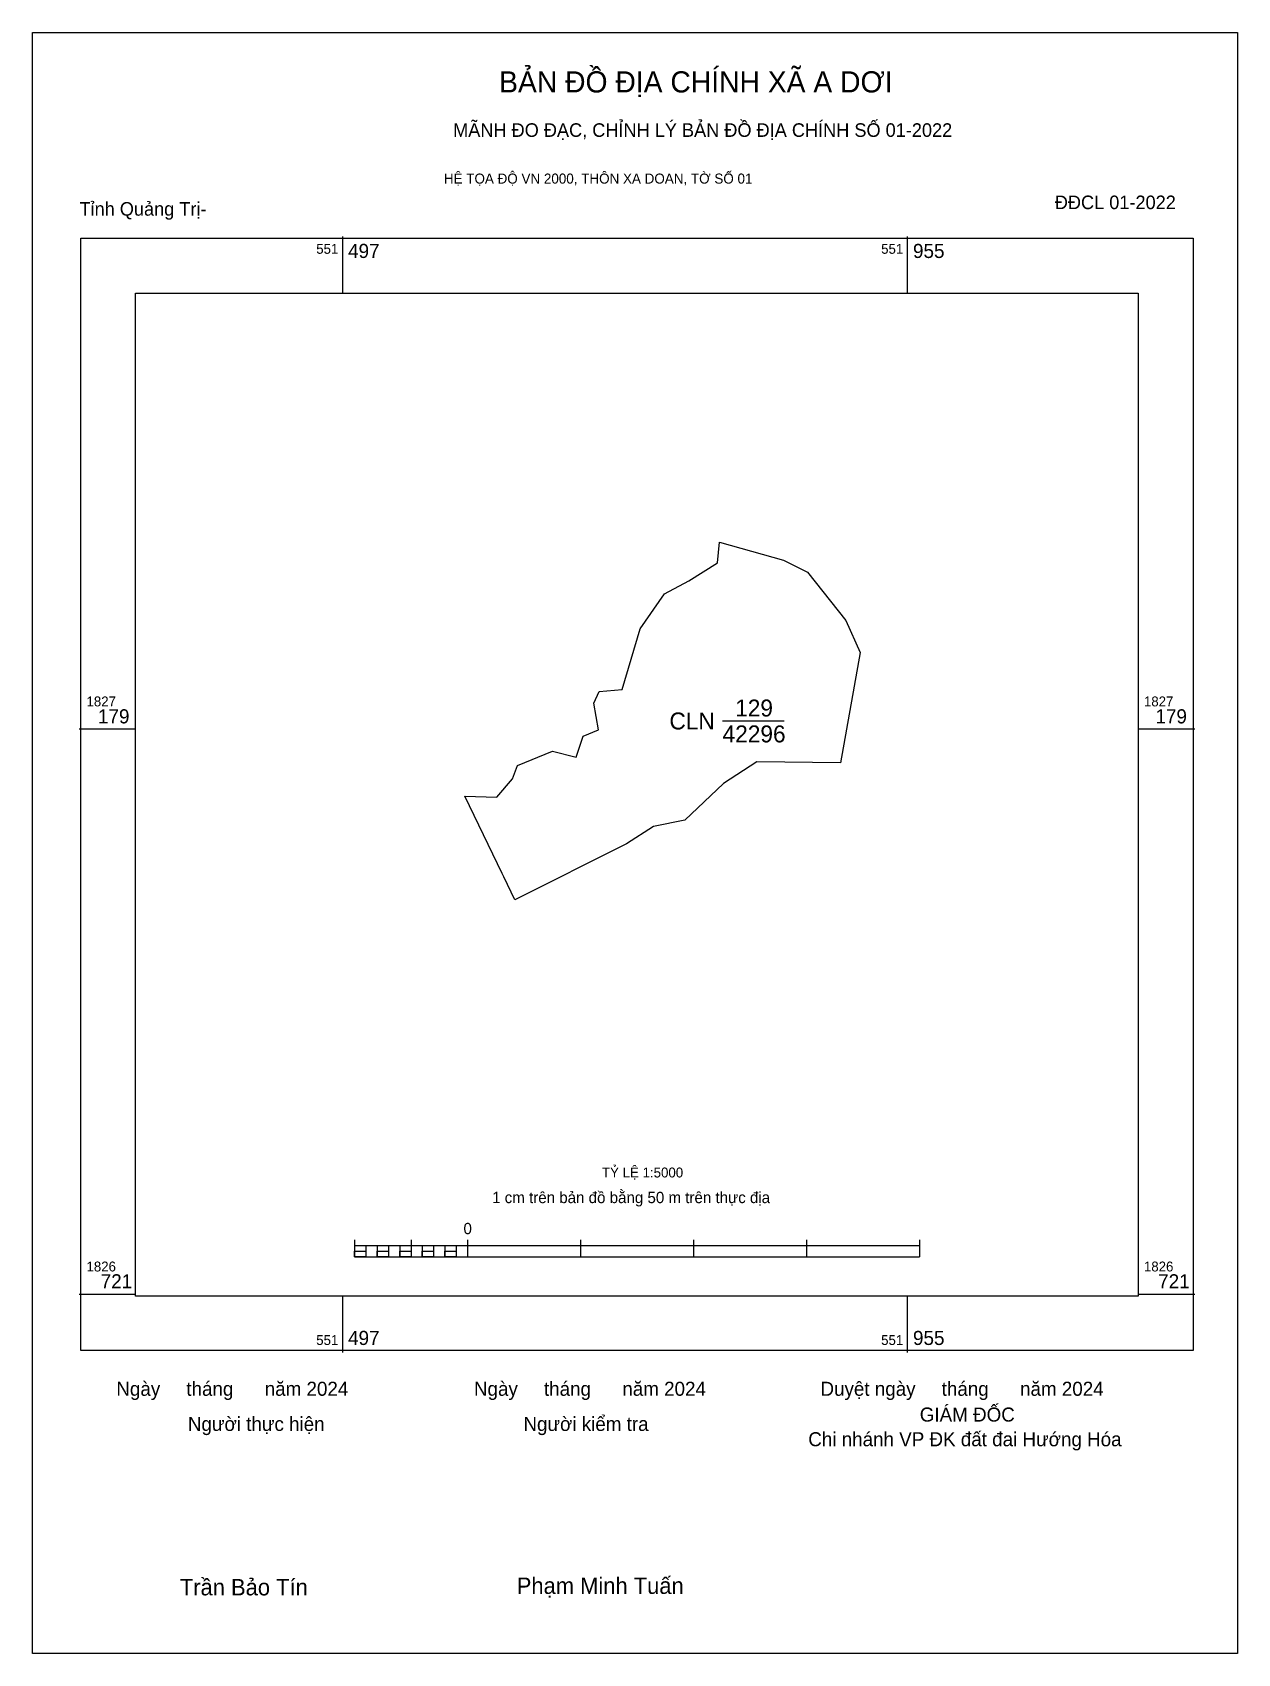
# Model space of a CAD drawing. Extents: x 551246 to 552223, y 1826430 to 1827744.
import ezdxf

# ---------------------------------------------------------------- set-up
doc = ezdxf.new("R2010")
doc.units = 0
for name, color, linetype in [('Level 10', 7, 'Continuous'), ('Level 13', 7, 'Continuous'), ('Level 15', 7, 'Continuous'), ('Level 27', 7, 'Continuous'), ('Level 6', 7, 'Continuous'), ('Level 62', 7, 'Continuous'), ('Level 63', 7, 'Continuous'), ('Level 9', 7, 'Continuous')]:
    doc.layers.add(name, color=color, linetype=linetype)

msp = doc.modelspace()

# ---------------------------------------------------------------- linework, layer by layer
at = {"layer": 'Level 10'}
msp.add_lwpolyline([(551749.7, 1827100.2), (551727.8, 1827086), (551637.4, 1827040.7), (551628.4, 1827059.3), (551627.1, 1827061.9), (551596.7, 1827124.6), (551622.7, 1827123.8), (551635.5, 1827138.7), (551639.6, 1827149.5), (551667.9, 1827161.2), (551687.1, 1827156.2), (551692.7, 1827173.4), (551705.2, 1827178.6), (551701.5, 1827200), (551705.8, 1827209.5), (551724.5, 1827211.1), (551738.9, 1827260.3), (551758.8, 1827288.8), (551778.5, 1827299.2), (551801.8, 1827313.8), (551803.4, 1827330.7), (551855.2, 1827316), (551874.6, 1827306.3), (551905.8, 1827267), (551917.3, 1827241.2), (551901.5, 1827151.8), (551833.5, 1827152.6), (551806.5, 1827135), (551775.2, 1827105.3)], close=True, dxfattribs=at)
at = {"layer": 'Level 15'}
msp.add_lwpolyline([(551246.1, 1827743.9), (552223.4, 1827743.9), (552223.4, 1826429.6), (551246.1, 1826429.6)], close=True, dxfattribs=at)
at = {"layer": 'Level 27'}
for p, q in [((551803.4, 1827330.7), (551803.4, 1827330.7)), ((551874.6, 1827306.3), (551874.6, 1827306.3))]:
    msp.add_line(p, q, dxfattribs=at)
at = {"layer": 'Level 62'}
msp.add_lwpolyline([(551329.8, 1827532.6), (552142.9, 1827532.6), (552142.9, 1826719.5), (551329.8, 1826719.5)], close=True, dxfattribs=at)
at = {"layer": 'Level 63'}
for p, q in [((551497.5, 1827578.5), (551497.5, 1827532.6)), ((551955.6, 1827578.5), (551955.6, 1827532.6)), ((551284, 1827179.2), (551329.8, 1827179.2)), ((552142.9, 1827179.2), (552188.7, 1827179.2)), ((551507.4, 1826765), (551507.4, 1826751.3)), ((551507.4, 1826760.5), (551965.4, 1826760.5)), ((551516.5, 1826760.5), (551516.5, 1826751.3)), ((551525.7, 1826760.5), (551525.7, 1826751.3)), ((551534.8, 1826760.5), (551534.8, 1826751.3)), ((551544, 1826760.5), (551544, 1826751.3)), ((551553.2, 1826765), (551553.2, 1826751.3)), ((551553.2, 1826760.5), (551553.2, 1826751.3)), ((551562.3, 1826760.5), (551562.3, 1826751.3)), ((551571.5, 1826760.5), (551571.5, 1826751.3)), ((551580.6, 1826760.5), (551580.6, 1826751.3)), ((551589.8, 1826760.5), (551589.8, 1826751.3)), ((551599, 1826765), (551599, 1826751.3)), ((551599, 1826760.5), (551599, 1826751.3)), ((551690.6, 1826765), (551690.6, 1826751.3)), ((551782.2, 1826765), (551782.2, 1826751.3)), ((551873.8, 1826765), (551873.8, 1826751.3)), ((551965.4, 1826765), (551965.4, 1826751.3)), ((551507.4, 1826751.3), (551965.4, 1826751.3)), ((551284, 1826721.1), (551329.8, 1826721.1)), ((551497.5, 1826719.5), (551497.5, 1826673.7)), ((551955.6, 1826719.5), (551955.6, 1826673.7)), ((552142.9, 1826721.1), (552188.7, 1826721.1))]:
    msp.add_line(p, q, dxfattribs=at)
for points in [[(551285.5, 1827577), (552187.3, 1827577), (552187.3, 1826675.2), (551285.5, 1826675.2)], [(551507.4, 1826755.9), (551516.5, 1826755.9), (551516.5, 1826751.3), (551507.4, 1826751.3)], [(551507.4, 1826755.9), (551516.5, 1826755.9), (551516.5, 1826751.3), (551507.4, 1826751.3)], [(551525.7, 1826755.9), (551534.8, 1826755.9), (551534.8, 1826751.3), (551525.7, 1826751.3)], [(551544, 1826755.9), (551553.2, 1826755.9), (551553.2, 1826751.3), (551544, 1826751.3)], [(551562.3, 1826755.9), (551571.5, 1826755.9), (551571.5, 1826751.3), (551562.3, 1826751.3)], [(551580.6, 1826755.9), (551589.8, 1826755.9), (551589.8, 1826751.3), (551580.6, 1826751.3)]]:
    msp.add_lwpolyline(points, close=True, dxfattribs=at)
at = {"layer": 'Level 9'}
msp.add_line((551805.8, 1827185.7), (551855.8, 1827185.7), dxfattribs=at)

# ---------------------------------------------------------------- texts
at = {"layer": 'Level 13'}
for s, p in [('129', (551816, 1827189.3)), ('CLN', (551762.7, 1827178.8)), ('42296', (551805.8, 1827168.3))]:
    msp.add_text(s, height=13.74, dxfattribs=at).set_placement(p)
at = {"layer": 'Level 6'}
msp.add_text('TỶ LỆ 1:5000', height=8.052, dxfattribs=at).set_placement((551708, 1826815.6))
at = {"layer": 'Level 63'}
for s, height, p in [('BẢN ĐỒ ĐỊA CHÍNH XÃ A DƠI', 17.148, (551624.6, 1827695.2)), ('MÃNH ĐO ĐẠC, CHỈNH LÝ BẢN ĐỒ ĐỊA CHÍNH SỐ 01-2022', 11.003, (551587.3, 1827659.2)), ('HỆ TỌA ĐỘ VN 2000, THÔN XA DOAN, TỜ SỐ 01', 8.145, (551579.8, 1827621.3)), ('551', 8.02, (551476.3, 1827564.4)), ('497', 11.45, (551502.1, 1827561)), ('551', 8.02, (551934.4, 1827564.4)), ('955', 11.45, (551960.2, 1827561)), ('1827', 8.02, (551290, 1827197.5)), ('1827', 8.02, (552147.5, 1827197.5)), ('179', 11.45, (551299.3, 1827183.7)), ('179', 11.45, (552156.8, 1827183.7)), ('1 cm trên bản đồ bằng 50 m trên thực địa', 9.161, (551618.9, 1826794.8)), ('0', 9.16, (551595.7, 1826769.6)), ('1826', 8.02, (551290, 1826739.4)), ('1826', 8.02, (552147.5, 1826739.4)), ('721', 11.45, (551301.5, 1826725.7)), ('721', 11.45, (552159, 1826725.7)), ('497', 11.45, (551502.1, 1826679.8)), ('955', 11.45, (551960.2, 1826679.8)), ('551', 8.02, (551476.3, 1826679.8)), ('551', 8.02, (551934.4, 1826679.8)), ('Ngày     tháng      năm 2024', 11.398, (551314.2, 1826638.6)), ('Ngày     tháng      năm 2024', 11.398, (551604.2, 1826638.6)), ('Duyệt ngày     tháng      năm 2024', 11.398, (551885.2, 1826638.6)), ('Người kiểm tra', 11.398, (551644.3, 1826610.1)), ('GIÁM ĐỐC', 11.4, (551965.7, 1826617.7)), ('Người thực hiện', 11.398, (551372.2, 1826610.1)), ('Chi nhánh VP ĐK đất đai Hướng Hóa', 11.398, (551875.3, 1826597.7)), ('Trần Bảo Tín', 13.294, (551365.7, 1826476.8)), ('Phạm Minh Tuấn', 13.294, (551638.9, 1826478))]:
    msp.add_text(s, height=height, dxfattribs=at).set_placement(p)
at = {"layer": 'Level 9'}
for s, p in [('ĐĐCL 01-2022', (552075.2, 1827600.6)), ('Tỉnh Quảng Trị-', (551284.3, 1827595.3))]:
    msp.add_text(s, height=11.003, dxfattribs=at).set_placement(p)

doc.saveas('drawing.dxf')
